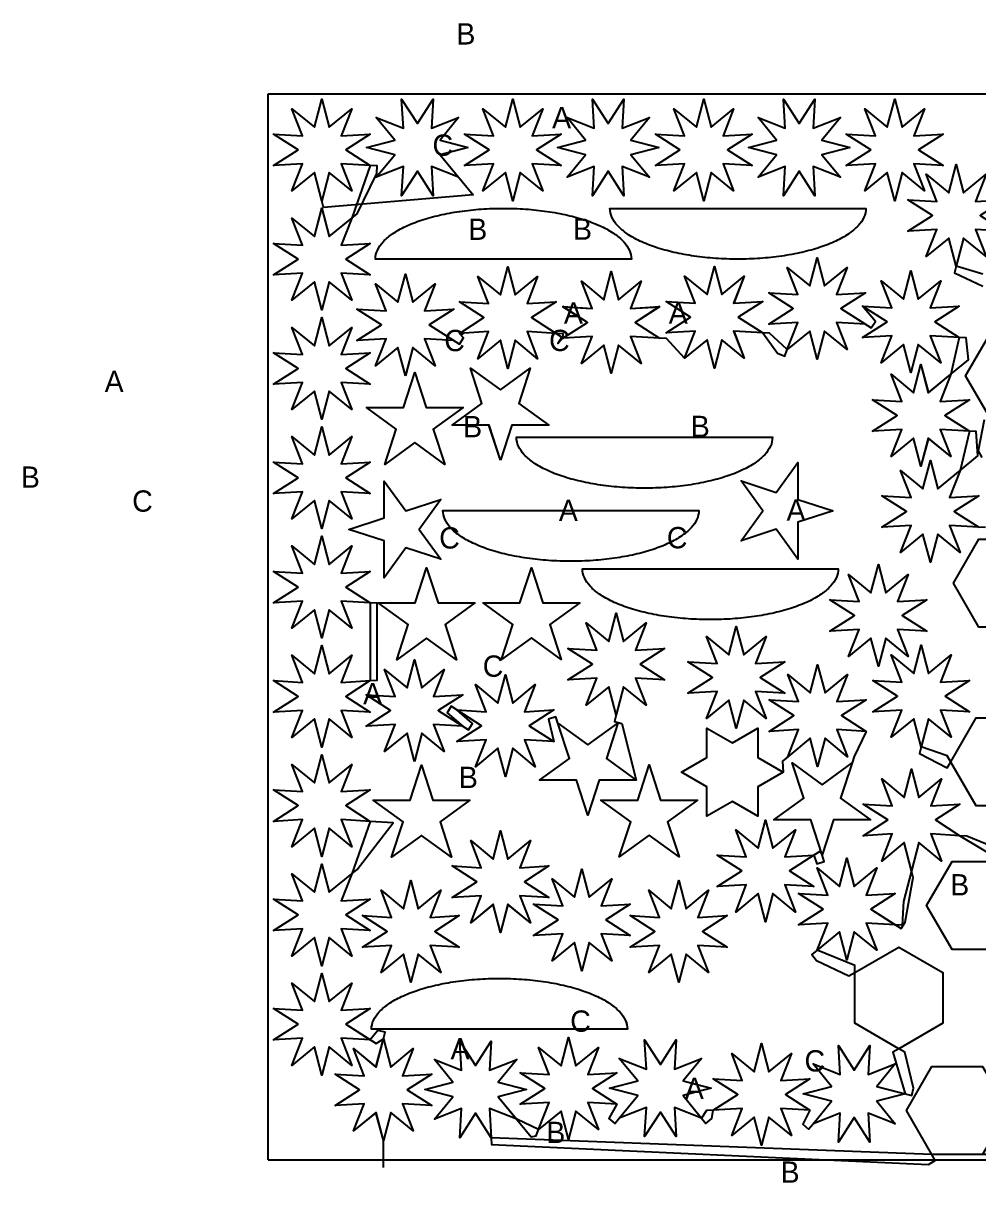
# Model space of a CAD drawing. Extents: x -471 to 3398, y -44 to 2186.
# Drawn here: x -471 to 1366, y -44 to 2186 of the extents above; entities that cross this region are included whole.
import ezdxf

# ---------------------------------------------------------------- set-up
doc = ezdxf.new("R2010")
doc.units = 0
doc.header["$LTSCALE"] = 41
doc.styles.get("Standard").update_dxf_attribs({"font": 'txt', "height": 1})

msp = doc.modelspace()

# ---------------------------------------------------------------- linework, layer by layer
at = {"layer": 'BORDER_D0_T132.1_RK1_A0_W0_EM1'}
for points in [[(384.21, 1947.04), (330.03, 1932.89), (393.52, 1855.5), (106.3, 1831.72), (102.96, 1844.52), (88.8, 1898.7), (45.51, 1863.19), (65.9, 1915.34), (10, 1912.06), (57.16, 1942.26), (10, 1972.46), (65.9, 1969.18), (45.51, 2021.33), (88.8, 1985.82), (102.96, 2040), (117.11, 1985.82), (160.41, 2021.33), (140.01, 1969.18), (195.91, 1972.46), (148.76, 1942.26), (195.91, 1912.06), (160.41, 1811.15), (140.01, 1759), (195.91, 1762.28), (148.76, 1732.08), (195.91, 1701.88)], [(365.55, 1889.59), (313.39, 1909.99), (316.68, 1854.09), (286.48, 1901.24), (256.27, 1854.09), (259.55, 1909.99), (207.4, 1889.59), (242.92, 1932.89), (188.74, 1947.04), (242.92, 1961.2), (207.4, 2004.49), (259.55, 1984.1), (256.27, 2040), (286.48, 1992.84), (316.68, 2040), (313.39, 1984.1), (365.55, 2004.49), (330.03, 1961.2), (384.21, 1947.04)], [(732.51, 1889.59), (680.36, 1909.99), (683.64, 1854.09), (653.44, 1901.24), (623.23, 1854.09), (626.52, 1909.99), (574.36, 1889.59), (609.88, 1932.89), (555.7, 1947.04), (609.88, 1961.2), (574.36, 2004.49), (626.52, 1984.1), (623.23, 2040), (653.44, 1992.84), (683.64, 2040), (680.36, 1984.1), (732.51, 2004.49), (696.99, 1961.2), (751.18, 1947.04)], [(1099.47, 1889.59), (1047.31, 1909.99), (1050.6, 1854.09), (1020.39, 1901.24), (990.19, 1854.09), (993.47, 1909.99), (941.32, 1889.59), (976.84, 1932.89), (922.65, 1947.04), (976.84, 1961.2), (941.32, 2004.49), (993.47, 1984.1), (990.19, 2040), (1020.39, 1992.84), (1050.6, 2040), (1047.31, 1984.1), (1099.47, 2004.49), (1063.95, 1961.2), (1118.13, 1947.04)], [(1261.35, 1863.19), (1218.05, 1898.7), (1203.9, 1844.52), (1189.75, 1898.7), (1146.45, 1863.19), (1166.85, 1915.34), (1110.94, 1912.06), (1158.1, 1942.26), (1110.94, 1972.46), (1166.85, 1969.18), (1146.45, 2021.33), (1189.75, 1985.82), (1203.9, 2040), (1218.05, 1985.82), (1261.35, 2021.33), (1240.95, 1969.18), (1296.86, 1972.46), (1249.7, 1942.26), (1296.86, 1912.06)], [(751.18, 1947.04), (696.99, 1932.89), (732.51, 1889.59)], [(1118.13, 1947.04), (1063.95, 1932.89), (1099.47, 1889.59)], [(195.91, 1701.88), (140.01, 1705.16), (160.41, 1653.01), (117.11, 1688.52), (102.96, 1634.34), (88.8, 1688.52), (45.51, 1653.01), (65.9, 1705.16), (10, 1701.88), (57.16, 1732.08), (10, 1762.28), (65.9, 1759), (45.51, 1811.15), (88.8, 1775.64), (102.96, 1829.82), (117.11, 1775.64), (170.63, 1819.54), (208.26, 1896.61), (209.12, 1911.28), (195.91, 1912.06), (140.01, 1915.34), (160.41, 1863.19), (117.11, 1898.7), (102.96, 1844.52)], [(1373.35, 1703.26), (1322.09, 1718.52), (1307.93, 1772.7), (1264.64, 1737.19), (1285.03, 1789.34), (1229.13, 1786.06), (1276.29, 1816.26), (1229.13, 1846.46), (1285.03, 1843.18), (1264.64, 1895.33), (1307.93, 1859.82), (1322.09, 1914), (1336.24, 1859.82), (1379.54, 1895.33), (1359.14, 1843.18), (1415.04, 1846.46)], [(1296.86, 1912.06), (1240.95, 1915.34), (1261.35, 1863.19)], [(1415.04, 1786.06), (1359.14, 1789.34), (1379.54, 1737.19), (1336.24, 1772.7), (1322.09, 1718.52), (1318.74, 1705.72), (1373.35, 1680.34)], [(263.37, 1508.03), (249.21, 1562.21), (205.92, 1526.7), (226.31, 1578.85), (170.41, 1575.57), (217.57, 1605.77), (170.41, 1635.97), (226.31, 1632.69), (205.92, 1684.84), (249.21, 1649.33), (263.37, 1703.51), (277.52, 1649.33), (320.82, 1684.84), (300.42, 1632.69), (356.32, 1635.97), (309.17, 1605.77), (367.46, 1568.43), (375.39, 1580.81), (367.29, 1589.44), (414.45, 1619.64), (367.29, 1649.84), (423.19, 1646.56), (402.79, 1698.71), (446.09, 1663.2), (460.24, 1717.38), (474.4, 1663.2), (517.69, 1698.71), (497.3, 1646.56), (553.2, 1649.84), (506.04, 1619.64), (564.34, 1582.3), (556.41, 1569.92), (566.27, 1580.32), (613.43, 1610.53), (566.27, 1640.73), (622.17, 1637.45), (601.78, 1689.6), (645.07, 1654.08), (659.23, 1708.27), (673.38, 1654.08), (716.68, 1689.6), (696.28, 1637.45), (752.18, 1640.73), (705.03, 1610.53), (752.18, 1580.32)], [(799.93, 1541.45), (820.33, 1593.6), (764.42, 1590.32), (811.58, 1620.52), (764.42, 1650.72), (820.33, 1647.44), (799.93, 1699.59), (843.22, 1664.08), (857.38, 1718.26), (871.53, 1664.08), (914.83, 1699.59), (894.43, 1647.44), (950.33, 1650.72), (903.18, 1620.52), (950.33, 1590.32), (978.9, 1551.17), (992.59, 1545.81), (997.41, 1558.14), (1017.81, 1610.29), (961.91, 1607.01), (1009.06, 1637.21), (961.91, 1667.41), (1017.81, 1664.13), (997.41, 1716.28), (1040.71, 1680.77), (1054.86, 1734.95), (1069.02, 1680.77), (1112.31, 1716.28), (1091.92, 1664.13), (1147.82, 1667.41), (1100.66, 1637.21), (1158.96, 1599.87), (1166.89, 1612.25), (1142.22, 1641.78), (1198.13, 1638.5), (1177.73, 1690.65), (1221.03, 1655.14), (1235.18, 1709.32), (1249.33, 1655.14), (1292.63, 1690.65), (1272.23, 1638.5), (1328.14, 1641.78), (1280.98, 1611.58), (1328.14, 1581.37), (1311.89, 1510.7), (1291.49, 1458.55), (1347.4, 1461.83), (1300.24, 1431.63), (1347.4, 1401.43), (1329.91, 1325.97), (1309.52, 1273.82), (1365.42, 1277.1), (1318.26, 1246.9), (1365.42, 1216.69)], [(1378.63, 1215.92), (1365.42, 1216.69), (1309.52, 1219.98), (1329.91, 1167.82), (1286.61, 1203.34), (1272.46, 1149.16), (1258.31, 1203.34), (1215.01, 1167.82), (1235.41, 1219.98), (1179.51, 1216.69), (1226.66, 1246.9), (1179.51, 1277.1), (1235.41, 1273.82), (1215.01, 1325.97), (1258.31, 1290.46), (1272.46, 1344.64), (1286.61, 1290.46), (1329.91, 1325.97), (1364.01, 1353.94), (1360.6, 1400.65), (1347.4, 1401.43), (1291.49, 1404.71), (1311.89, 1352.56), (1268.59, 1388.07), (1254.44, 1333.89), (1240.29, 1388.07), (1196.99, 1352.56), (1217.39, 1404.71), (1161.49, 1401.43), (1208.64, 1431.63), (1161.49, 1461.83), (1217.39, 1458.55), (1196.99, 1510.7), (1240.29, 1475.19), (1254.44, 1529.37), (1268.59, 1475.19), (1311.89, 1510.7), (1345.99, 1538.67), (1341.34, 1580.6), (1328.14, 1581.37), (1272.23, 1584.66), (1292.63, 1532.5), (1249.33, 1568.02), (1235.18, 1513.84), (1221.03, 1568.02), (1177.73, 1532.5), (1198.13, 1584.66), (1142.22, 1581.37), (1189.38, 1611.58), (1142.22, 1641.78)], [(195.91, 1491.7), (140.01, 1494.98), (160.41, 1442.83), (117.11, 1478.34), (102.96, 1424.16), (88.8, 1478.34), (45.51, 1442.83), (65.9, 1494.98), (10, 1491.7), (57.16, 1521.9), (10, 1552.1), (65.9, 1548.82), (45.51, 1600.97), (88.8, 1565.46), (102.96, 1619.64), (117.11, 1565.46), (160.41, 1600.97)], [(1147.82, 1607.01), (1091.92, 1610.29), (1112.31, 1558.14), (1069.02, 1593.65), (1054.86, 1539.47), (1040.71, 1593.65), (997.41, 1558.14), (963.54, 1589.54), (950.33, 1590.32), (894.43, 1593.6), (914.83, 1541.45), (871.53, 1576.96), (857.38, 1522.78), (843.22, 1576.96), (799.93, 1541.45), (765.39, 1579.55), (752.18, 1580.32), (696.28, 1583.61), (716.68, 1531.45), (673.38, 1566.97), (659.23, 1512.79), (645.07, 1566.97), (601.78, 1531.45), (622.17, 1583.61), (566.27, 1580.32), (566.41, 1588.66), (553.2, 1589.44), (497.3, 1592.72), (517.69, 1540.57), (474.4, 1576.08), (460.24, 1521.9), (446.09, 1576.08), (402.79, 1540.57), (423.19, 1592.72), (367.29, 1589.44)], [(160.41, 1600.97), (140.01, 1548.82), (195.91, 1552.1), (148.76, 1521.9), (195.91, 1491.7)], [(1389.07, 1423.15), (1340.2, 1507.79), (1389.07, 1592.44)], [(356.32, 1575.57), (300.42, 1578.85), (320.82, 1526.7), (277.52, 1562.21), (263.37, 1508.03)], [(446.11, 1345.53), (424.17, 1413.06), (353.15, 1413.06), (410.6, 1454.8), (388.66, 1522.34), (446.11, 1480.6), (503.56, 1522.34), (481.61, 1454.8), (539.07, 1413.06)], [(195.91, 1281.52), (140.01, 1284.8), (160.41, 1232.65), (117.11, 1268.16), (102.96, 1213.98), (88.8, 1268.16), (45.51, 1232.65), (65.9, 1284.8), (10, 1281.52), (57.16, 1311.72), (10, 1341.92), (65.9, 1338.64), (45.51, 1390.79), (88.8, 1355.28), (102.96, 1409.46), (117.11, 1355.28), (160.41, 1390.79)], [(539.07, 1413.06), (468.05, 1413.06), (446.11, 1345.53)], [(1375.84, 1423.15), (1364.1, 1363.42), (1371.45, 1350.69)], [(160.41, 1390.79), (140.01, 1338.64), (195.91, 1341.92), (148.76, 1311.72), (195.91, 1281.52)], [(908.59, 1305.57), (976.13, 1283.63), (1017.87, 1341.08), (1017.87, 1270.06), (1085.4, 1248.12)], [(1085.4, 1248.12), (1017.87, 1226.18), (1017.87, 1155.17), (976.13, 1212.61), (908.59, 1190.67), (950.33, 1248.12), (908.59, 1305.57)], [(195.91, 861.16), (140.01, 864.44), (160.41, 812.29), (117.11, 847.8), (102.96, 793.62), (88.8, 847.8), (45.51, 812.29), (65.9, 864.44), (10, 861.16), (57.16, 891.36), (10, 921.56), (65.9, 918.28), (45.51, 970.43), (88.8, 934.92), (102.96, 989.1), (117.11, 934.92), (160.41, 970.43), (140.01, 918.28), (195.91, 921.56), (209.12, 922.34), (209.12, 1070.56), (195.91, 1071.34), (140.01, 1074.62), (160.41, 1022.47), (117.11, 1057.98), (102.96, 1003.8), (88.8, 1057.98), (45.51, 1022.47), (65.9, 1074.62), (10, 1071.34), (57.16, 1101.54), (10, 1131.74), (65.9, 1128.46), (45.51, 1180.61), (88.8, 1145.1), (102.96, 1199.28), (117.11, 1145.1), (160.41, 1180.61)], [(1365.73, 1024.44), (1316.86, 1109.09), (1365.73, 1193.73)], [(160.41, 1180.61), (140.01, 1128.46), (195.91, 1131.74), (148.76, 1101.54), (195.91, 1071.34), (195.91, 921.56), (148.76, 891.36), (195.91, 861.16)], [(1229.95, 967.84), (1186.65, 1003.36), (1172.5, 949.17), (1158.34, 1003.36), (1115.05, 967.84), (1135.44, 1019.99), (1079.54, 1016.71), (1126.7, 1046.92), (1079.54, 1077.12), (1135.44, 1073.83), (1115.05, 1125.99), (1158.34, 1090.47), (1172.5, 1144.66), (1186.65, 1090.47), (1229.95, 1125.99), (1209.55, 1073.83), (1265.45, 1077.12), (1218.3, 1046.92), (1265.45, 1016.71)], [(668.63, 855.67), (654.48, 909.85), (611.18, 874.33), (631.58, 926.49), (575.67, 923.2), (622.83, 953.41), (575.67, 983.61), (631.58, 980.33), (611.18, 1032.48), (654.48, 996.96), (668.63, 1051.15), (682.78, 996.96), (726.08, 1032.48), (705.68, 980.33), (761.59, 983.61), (714.43, 953.41), (761.59, 923.2)], [(992.47, 897.44), (936.57, 900.72), (956.97, 848.57), (913.67, 884.09), (899.52, 829.9), (885.37, 884.09), (842.07, 848.57), (862.47, 900.72), (806.56, 897.44), (853.72, 927.64), (806.56, 957.85), (862.47, 954.56), (842.07, 1006.72), (885.37, 971.2), (899.52, 1025.38), (913.67, 971.2), (956.97, 1006.72), (936.57, 954.56), (992.47, 957.85)], [(1265.45, 1016.71), (1209.55, 1019.99), (1229.95, 967.84)], [(1471.52, 681.01), (1360.55, 681.01), (1305.06, 777.11), (1254.84, 794.18), (1240.69, 848.36), (1197.39, 812.85), (1217.79, 865), (1161.89, 861.72), (1209.04, 891.92), (1161.89, 922.12), (1217.79, 918.84), (1197.39, 970.99), (1240.69, 935.48), (1254.84, 989.66), (1268.99, 935.48), (1312.29, 970.99), (1291.9, 918.84), (1347.8, 922.12), (1300.64, 891.92), (1347.8, 861.72)], [(280.73, 766.36), (266.57, 820.54), (223.28, 785.03), (243.67, 837.18), (187.77, 833.9), (234.93, 864.1), (187.77, 894.3), (243.67, 891.02), (223.28, 943.17), (266.57, 907.66), (280.73, 961.84), (294.88, 907.66), (338.18, 943.17), (317.78, 891.02), (373.68, 894.3), (326.53, 864.1), (384.82, 826.76), (392.75, 839.14), (362.64, 865.17), (418.55, 861.88), (398.15, 914.04), (441.45, 878.52), (455.6, 932.7), (469.75, 878.52), (513.05, 914.04), (492.65, 861.88), (548.55, 865.17), (501.4, 834.96), (548.55, 804.76)], [(992.47, 957.85), (945.32, 927.64), (992.47, 897.44)], [(998.42, 775.17), (1018.82, 827.32), (962.92, 824.04), (1010.07, 854.24), (962.92, 884.44), (1018.82, 881.16), (998.42, 933.31), (1041.72, 897.8), (1055.87, 951.98), (1070.03, 897.8), (1113.32, 933.31), (1092.93, 881.16), (1148.83, 884.44), (1101.67, 854.24), (1148.83, 824.04), (1126.02, 775.79), (1121.94, 763.21), (1099.99, 695.67), (1157.44, 653.93), (1086.43, 653.93), (1064.48, 586.4), (1059.9, 593.02), (1048.75, 585.88), (1001.6, 555.68), (1048.75, 525.47)], [(761.59, 923.2), (705.68, 926.49), (726.08, 874.33), (682.78, 909.85), (668.63, 855.67), (665.29, 842.86), (679.51, 839.15), (707.15, 730.39), (636.14, 730.39), (614.19, 662.85), (592.25, 730.39), (521.23, 730.39), (578.68, 772.13), (556.74, 839.66), (552.65, 852.25), (538.67, 847.7), (548.55, 804.76), (492.65, 808.04), (513.05, 755.89), (469.75, 791.41), (455.6, 737.22), (441.45, 791.41), (398.15, 755.89), (418.55, 808.04), (362.64, 804.76), (409.8, 834.96), (362.64, 865.17), (351.5, 872.3), (343.57, 859.92), (373.68, 833.9), (317.78, 837.18), (338.18, 785.03), (294.88, 820.54), (280.73, 766.36)], [(1347.8, 861.72), (1291.9, 865), (1312.29, 812.85), (1268.99, 848.36), (1254.84, 794.18), (1251.5, 781.38), (1305.06, 754.2), (1311.68, 765.66), (1360.55, 850.3), (1458.29, 850.3)], [(556.74, 839.66), (614.19, 797.92), (671.64, 839.66), (649.7, 772.13), (707.15, 730.39)], [(1148.83, 824.04), (1092.93, 827.32), (1113.32, 775.17), (1070.03, 810.68), (1055.87, 756.5), (1041.72, 810.68), (998.42, 775.17), (988.19, 766.78), (989.74, 745.73), (940.87, 717.51), (940.87, 661.08), (892, 689.3), (843.13, 661.08), (843.13, 717.51), (794.26, 745.73), (843.13, 773.94), (843.13, 830.37), (892, 802.16), (940.87, 830.37)], [(940.87, 830.37), (940.87, 773.94), (989.74, 745.73)], [(195.91, 440.8), (140.01, 444.08), (160.41, 391.93), (117.11, 427.44), (102.96, 373.26), (88.8, 427.44), (45.51, 391.93), (65.9, 444.08), (10, 440.8), (57.16, 471), (10, 501.2), (65.9, 497.92), (45.51, 550.07), (88.8, 514.56), (102.96, 568.74), (117.11, 514.56), (160.41, 550.07), (170.63, 558.46), (239.94, 648.39), (195.91, 650.98), (140.01, 654.26), (160.41, 602.11), (117.11, 637.62), (102.96, 583.44), (88.8, 637.62), (45.51, 602.11), (65.9, 654.26), (10, 650.98), (57.16, 681.18), (10, 711.38), (65.9, 708.1), (45.51, 760.25), (88.8, 724.74), (102.96, 778.92), (117.11, 724.74), (160.41, 760.25)], [(160.41, 760.25), (140.01, 708.1), (195.91, 711.38), (148.76, 681.18), (195.91, 650.98), (160.41, 550.07), (140.01, 497.92), (195.91, 501.2), (148.76, 471), (195.91, 440.8)], [(674.6, 582.61), (696.54, 650.15), (639.09, 691.89), (710.1, 691.89), (732.05, 759.43), (753.99, 691.89), (825.01, 691.89), (767.55, 650.15), (789.5, 582.61)], [(1048.75, 525.47), (992.85, 528.76), (1013.25, 476.6), (969.95, 512.12), (955.8, 457.94), (941.65, 512.12), (898.35, 476.6), (918.74, 528.76), (862.84, 525.47), (910, 555.68), (862.84, 585.88), (918.74, 582.6), (898.35, 634.75), (941.65, 599.23), (955.8, 653.42), (969.95, 599.23), (1013.25, 634.75), (992.85, 582.6), (1048.75, 585.88), (1054.59, 569.27), (1068.57, 573.82), (1064.48, 586.4), (1042.54, 653.93), (971.53, 653.93), (1028.98, 695.67), (1007.03, 763.21), (1064.48, 721.47), (1121.94, 763.21)], [(1926.34, 10), (1275.24, 10), (428.49, 42.57), (398.28, 89.73), (368.08, 42.57), (371.36, 98.47), (319.21, 78.08), (354.73, 121.38), (300.54, 135.53), (354.73, 149.68), (319.21, 192.98), (371.36, 172.58), (368.08, 228.48), (398.28, 181.33), (428.49, 228.48), (425.2, 172.58), (477.36, 192.98), (441.84, 149.68), (496.02, 135.53), (441.84, 121.38), (505.32, 43.98), (514.77, 45.91), (519.59, 58.23), (539.99, 110.39), (484.08, 107.1), (531.24, 137.31), (484.08, 167.51), (539.99, 164.23), (519.59, 216.38), (562.89, 180.87), (577.04, 235.05), (591.19, 180.87), (634.49, 216.38), (614.09, 164.23), (669.99, 167.51), (622.84, 137.31), (669.99, 107.1), (654.72, 79.28), (666.09, 69.95), (674.48, 80.18), (709.99, 123.48), (655.81, 137.63), (709.99, 151.79), (674.48, 195.08), (726.63, 174.68), (723.35, 230.59), (753.55, 183.43), (783.75, 230.59), (780.47, 174.68), (832.62, 195.08), (797.11, 151.79), (851.29, 137.63), (797.11, 123.48), (841.01, 69.95), (852.38, 79.28), (855.17, 95.54), (902.33, 125.75), (855.17, 155.95), (911.07, 152.67), (890.67, 204.82), (933.97, 169.3), (948.12, 223.49), (962.28, 169.3), (1005.57, 204.82), (985.18, 152.67), (1041.08, 155.95), (993.92, 125.75), (1041.08, 95.54), (1027.2, 68.61), (1038.56, 59.29), (1046.95, 69.52), (1082.47, 112.81), (1028.29, 126.97), (1082.47, 141.12), (1046.95, 184.42), (1099.1, 164.02), (1095.82, 219.92), (1126.03, 172.77), (1156.23, 219.92), (1152.94, 164.02), (1205.1, 184.42), (1169.58, 141.12), (1236.57, 123.62), (1240.28, 137.85), (1223.36, 207.2), (1211.9, 213.81), (1127.26, 262.68), (1127.26, 373.65), (1054.71, 403.17), (1075.11, 455.33), (1019.2, 452.04), (1066.36, 482.25), (1019.2, 512.45), (1075.11, 509.17), (1054.71, 561.32), (1098.01, 525.8), (1112.16, 579.99), (1126.31, 525.8), (1169.61, 561.32), (1149.21, 509.17), (1205.12, 512.45), (1157.96, 482.25), (1216.26, 444.91), (1224.19, 457.29), (1239.7, 543.05), (1236.35, 555.85), (1222.2, 610.03), (1178.9, 574.51), (1199.3, 626.67), (1143.4, 623.38), (1190.56, 653.59), (1143.4, 683.79), (1199.3, 680.51), (1178.9, 732.66), (1222.2, 697.15), (1236.35, 751.33), (1250.51, 697.15), (1293.8, 732.66), (1273.41, 680.51), (1329.31, 683.79), (1282.15, 653.59), (1329.31, 623.38), (1411.83, 573.55)], [(1425.06, 588.25), (1342.52, 622.61), (1329.31, 623.38), (1273.41, 626.67), (1293.8, 574.51), (1250.51, 610.03), (1236.35, 555.85), (1221.02, 497.13), (1218.32, 451.27), (1205.12, 452.04), (1149.21, 455.33), (1169.61, 403.17), (1126.31, 438.69), (1112.16, 384.51), (1098.01, 438.69), (1054.71, 403.17), (1044.48, 394.78), (1053.8, 383.42), (1115.8, 353.81), (1127.26, 360.42), (1211.9, 409.29), (1296.55, 360.42), (1296.55, 262.68), (1211.9, 213.81), (1200.44, 207.2), (1223.77, 126.97), (1169.58, 112.81), (1205.1, 69.52), (1152.94, 89.91), (1156.23, 34.01), (1126.03, 81.17), (1095.82, 34.01), (1099.1, 89.91), (1046.95, 69.52)], [(789.5, 582.61), (732.05, 624.35), (674.6, 582.61)], [(1419.38, 404.26), (1314.09, 404.26), (1265.22, 488.9), (1314.09, 573.55), (1425.06, 573.55)], [(367.03, 409.23), (311.13, 412.52), (331.52, 360.36), (288.23, 395.88), (274.07, 341.7), (259.92, 395.88), (216.62, 360.36), (237.02, 412.52), (181.12, 409.23), (228.27, 439.43), (181.12, 469.64), (237.02, 466.36), (216.62, 518.51), (259.92, 482.99), (274.07, 537.17), (288.23, 482.99), (331.52, 518.51), (311.13, 466.36), (367.03, 469.64)], [(881.71, 409.23), (825.81, 412.52), (846.21, 360.36), (802.91, 395.88), (788.76, 341.7), (774.6, 395.88), (731.3, 360.36), (751.7, 412.52), (695.8, 409.23), (742.96, 439.43), (695.8, 469.64), (751.7, 466.36), (731.3, 518.51), (774.6, 482.99), (788.76, 537.17), (802.91, 482.99), (846.21, 518.51), (825.81, 466.36), (881.71, 469.64)], [(367.03, 469.64), (319.87, 439.43), (367.03, 409.23)], [(881.71, 469.64), (834.55, 439.43), (881.71, 409.23)], [(221.13, -14.7), (221.13, 37.06), (206.97, 91.24), (163.68, 55.72), (184.07, 107.88), (128.17, 104.59), (175.33, 134.79), (128.17, 165), (184.07, 161.71), (163.68, 213.87), (206.97, 178.35), (221.13, 232.54), (224.47, 245.34), (210.25, 249.05), (195.91, 230.62), (140.01, 233.9), (160.41, 181.75), (117.11, 217.26), (102.96, 163.08), (88.8, 217.26), (45.51, 181.75), (65.9, 233.9), (10, 230.62), (57.16, 260.82), (10, 291.02), (65.9, 287.74), (45.51, 339.89), (88.8, 304.38), (102.96, 358.56), (117.11, 304.38), (160.41, 339.89)], [(160.41, 339.89), (140.01, 287.74), (195.91, 291.02), (148.76, 260.82), (207.05, 223.48), (221.13, 232.54), (235.28, 178.35), (278.58, 213.87), (258.18, 161.71), (314.08, 165), (266.92, 134.79), (314.08, 104.59), (258.18, 107.88), (278.58, 55.72), (235.28, 91.24), (221.13, 37.06)], [(669.99, 107.1), (614.09, 110.39), (634.49, 58.23), (591.19, 93.75), (577.04, 39.57), (562.89, 93.75), (519.59, 58.23), (477.36, 78.08), (425.2, 98.47), (428.49, 42.57), (429.26, 29.36), (1269.13, -8.81), (1281.86, -1.46), (1275.24, 10), (1226.37, 94.64), (1275.24, 179.29), (1372.98, 179.29), (1421.85, 94.64), (1372.98, 10)], [(1041.08, 95.54), (985.18, 98.83), (1005.57, 46.67), (962.28, 82.19), (948.12, 28.01), (933.97, 82.19), (890.67, 46.67), (911.07, 98.83), (855.17, 95.54), (841.96, 94.77), (832.62, 80.18), (780.47, 100.58), (783.75, 44.68), (753.55, 91.83), (723.35, 44.68), (726.63, 100.58), (674.48, 80.18)]]:
    msp.add_lwpolyline(points, dxfattribs=at)
for points in [[(562.93, 1912.06), (507.03, 1915.34), (527.42, 1863.19), (484.13, 1898.7), (469.97, 1844.52), (455.82, 1898.7), (412.52, 1863.19), (432.92, 1915.34), (377.02, 1912.06), (424.17, 1942.26), (377.02, 1972.46), (432.92, 1969.18), (412.52, 2021.33), (455.82, 1985.82), (469.97, 2040), (484.13, 1985.82), (527.42, 2021.33), (507.03, 1969.18), (562.93, 1972.46), (515.77, 1942.26), (562.93, 1912.06)], [(929.85, 1912.06), (873.95, 1915.34), (894.34, 1863.19), (851.05, 1898.7), (836.89, 1844.52), (822.74, 1898.7), (779.44, 1863.19), (799.84, 1915.34), (743.94, 1912.06), (791.09, 1942.26), (743.94, 1972.46), (799.84, 1969.18), (779.44, 2021.33), (822.74, 1985.82), (836.89, 2040), (851.05, 1985.82), (894.34, 2021.33), (873.95, 1969.18), (929.85, 1972.46), (882.69, 1942.26), (929.85, 1912.06)], [(339.01, 1337.53), (281.56, 1379.27), (224.11, 1337.53), (246.05, 1405.06), (188.6, 1446.8), (259.61, 1446.8), (281.56, 1514.34), (303.5, 1446.8), (374.51, 1446.8), (317.06, 1405.06), (339.01, 1337.53)], [(331.71, 1155.01), (264.18, 1176.95), (222.44, 1119.51), (222.44, 1190.52), (154.9, 1212.46), (222.44, 1234.41), (222.44, 1305.42), (264.18, 1247.97), (331.71, 1269.91), (289.97, 1212.46), (331.71, 1155.01)], [(361.7, 961.77), (304.25, 1003.51), (246.8, 961.77), (268.74, 1029.31), (211.29, 1071.05), (282.3, 1071.05), (304.25, 1138.58), (326.19, 1071.05), (397.2, 1071.05), (339.76, 1029.31), (361.7, 961.77)], [(563.15, 961.97), (505.7, 1003.71), (448.24, 961.97), (470.19, 1029.51), (412.74, 1071.25), (483.75, 1071.25), (505.7, 1138.78), (527.64, 1071.25), (598.65, 1071.25), (541.2, 1029.51), (563.15, 961.97)], [(351.93, 582.23), (294.48, 623.97), (237.03, 582.23), (258.98, 649.77), (201.53, 691.51), (272.54, 691.51), (294.48, 759.05), (316.43, 691.51), (387.44, 691.51), (329.99, 649.77), (351.93, 582.23)], [(539.42, 504.75), (483.52, 508.04), (503.92, 455.88), (460.62, 491.4), (446.47, 437.21), (432.32, 491.4), (389.02, 455.88), (409.42, 508.04), (353.51, 504.75), (400.67, 534.96), (353.51, 565.16), (409.42, 561.88), (389.02, 614.03), (432.32, 578.51), (446.47, 632.7), (460.62, 578.51), (503.92, 614.03), (483.52, 561.88), (539.42, 565.16), (492.27, 534.96), (539.42, 504.75)], [(695.77, 431.3), (639.87, 434.59), (660.26, 382.43), (616.97, 417.95), (602.81, 363.77), (588.66, 417.95), (545.36, 382.43), (565.76, 434.59), (509.86, 431.3), (557.02, 461.51), (509.86, 491.71), (565.76, 488.43), (545.36, 540.58), (588.66, 505.07), (602.81, 559.25), (616.97, 505.07), (660.26, 540.58), (639.87, 488.43), (695.77, 491.71), (648.61, 461.51), (695.77, 431.3)]]:
    msp.add_lwpolyline(points, close=True, dxfattribs=at)
for points in [[(697.84, 1732.08), (205.96, 1732.08, -0.106579), (209.7, 1749.05, -0.081333), (220.79, 1765.51, -0.056346), (238.91, 1780.95, -0.039878), (263.5, 1794.91, -0.02994), (293.81, 1806.95, -0.023968), (328.93, 1816.72, -0.020393), (367.79, 1823.93, -0.01836), (409.19, 1828.33, -0.017435), (451.9, 1829.82, -0.017435), (494.61, 1828.33, -0.01836), (536.02, 1823.93, -0.020393), (574.87, 1816.72, -0.023968), (609.99, 1806.95, -0.02994), (640.3, 1794.91, -0.039878), (664.89, 1780.95, -0.056346), (683.01, 1765.51, -0.081333), (694.1, 1749.05, -0.106579), (697.84, 1732.08)], [(714.19, 1766.99, -0.039878), (689.6, 1780.95, -0.056346), (671.49, 1796.39, -0.081333), (660.39, 1812.85, -0.106579), (656.65, 1829.82), (1148.53, 1829.82, -0.106579), (1144.8, 1812.85, -0.081333), (1133.7, 1796.39, -0.056347), (1115.58, 1780.95, -0.039878), (1090.99, 1766.99, -0.02994), (1060.68, 1754.95, -0.023968), (1025.56, 1745.18, -0.020393), (986.71, 1737.97, -0.01836), (945.3, 1733.56, -0.017435), (902.59, 1732.08, -0.017435), (859.89, 1733.56, -0.01836), (818.48, 1737.97, -0.020393), (779.62, 1745.18, -0.023968), (744.51, 1754.95, -0.02994), (714.19, 1766.99)], [(968.97, 1389.49, -0.106579), (965.23, 1372.52, -0.081333), (954.14, 1356.06, -0.056346), (936.02, 1340.62, -0.039878), (911.43, 1326.66, -0.02994), (881.11, 1314.61, -0.023968), (846, 1304.84, -0.020393), (807.14, 1297.64, -0.01836), (765.73, 1293.23, -0.017435), (723.03, 1291.75, -0.017435), (680.32, 1293.23, -0.01836), (638.91, 1297.64, -0.020393), (600.06, 1304.84, -0.023968), (564.94, 1314.61, -0.02994), (534.63, 1326.66, -0.039878), (510.04, 1340.62, -0.056346), (491.92, 1356.06, -0.081333), (480.82, 1372.52, -0.106579), (477.09, 1389.49), (968.97, 1389.49)], [(827.46, 1248.87, -0.106579), (823.72, 1231.9, -0.081332), (812.62, 1215.44, -0.056347), (794.51, 1200, -0.039878), (769.92, 1186.04, -0.029939), (739.6, 1174, -0.023968), (704.49, 1164.22, -0.020393), (665.63, 1157.02, -0.01836), (624.22, 1152.61, -0.017435), (581.52, 1151.13, -0.017435), (538.81, 1152.61, -0.01836), (497.4, 1157.02, -0.020393), (458.55, 1164.22, -0.023968), (423.43, 1174, -0.029939), (393.11, 1186.04, -0.039878), (368.53, 1200, -0.056347), (350.41, 1215.44, -0.081333), (339.31, 1231.9, -0.106579), (335.58, 1248.87), (827.46, 1248.87)], [(603.69, 1136.63), (1095.57, 1136.63, -0.106579), (1091.83, 1119.66, -0.081333), (1080.74, 1103.2, -0.056346), (1062.62, 1087.76, -0.039878), (1038.03, 1073.8, -0.02994), (1007.72, 1061.76, -0.023968), (972.6, 1051.98, -0.020393), (933.74, 1044.78, -0.01836), (892.34, 1040.38, -0.017435), (849.63, 1038.89, -0.017435), (806.92, 1040.38, -0.01836), (765.51, 1044.78, -0.020393), (726.66, 1051.98, -0.023968), (691.54, 1061.76, -0.02994), (661.23, 1073.8, -0.039878), (636.64, 1087.76, -0.056347), (618.52, 1103.2, -0.081333), (607.42, 1119.66, -0.106579), (603.69, 1136.63)], [(567.29, 335.77, -0.023968), (602.41, 326, -0.02994), (632.72, 313.96, -0.039878), (657.31, 300, -0.056347), (675.43, 284.56, -0.081333), (686.53, 268.1, -0.106579), (690.26, 251.13), (198.38, 251.13, -0.106579), (202.12, 268.1, -0.081333), (213.21, 284.56, -0.056346), (231.33, 300, -0.039878), (255.92, 313.96, -0.02994), (286.23, 326, -0.023968), (321.35, 335.77, -0.020393), (360.2, 342.98, -0.01836), (401.61, 347.39, -0.017435), (444.32, 348.87, -0.017435), (487.03, 347.39, -0.01836), (528.44, 342.98, -0.020393), (567.29, 335.77)]]:
    msp.add_lwpolyline(points, format="xyb", close=True, dxfattribs=at)
at = {"layer": 'BORDER_D0_T132_RK1_A0_W0_EM1_RI1_ID0001'}
for points in [[(102.97, 1844.52), (88.81, 1898.69), (45.52, 1863.19), (65.91, 1915.33), (10.01, 1912.05), (57.17, 1942.26), (10.01, 1972.45), (65.91, 1969.18), (45.52, 2021.32), (88.81, 1985.81), (102.97, 2040), (117.12, 1985.81), (160.42, 2021.32), (140.02, 1969.18), (195.92, 1972.45), (148.77, 1942.26), (195.92, 1912.05), (140.02, 1915.33), (160.42, 1863.19), (117.12, 1898.69), (102.97, 1844.52)], [(384.22, 1947.05), (330.04, 1932.89), (365.55, 1889.6), (313.4, 1909.99), (316.68, 1854.09), (286.48, 1901.25), (256.28, 1854.09), (259.56, 1909.99), (207.41, 1889.6), (242.92, 1932.89), (188.74, 1947.05), (242.92, 1961.2), (207.41, 2004.5), (259.56, 1984.1), (256.28, 2040), (286.48, 1992.85), (316.68, 2040), (313.4, 1984.1), (365.55, 2004.5), (330.04, 1961.2), (384.22, 1947.05)], [(469.98, 1844.52), (455.82, 1898.69), (412.53, 1863.19), (432.92, 1915.33), (377.02, 1912.05), (424.18, 1942.26), (377.02, 1972.45), (432.92, 1969.18), (412.53, 2021.32), (455.82, 1985.81), (469.98, 2040), (484.13, 1985.81), (527.43, 2021.32), (507.03, 1969.18), (562.93, 1972.45), (515.78, 1942.26), (562.93, 1912.05), (507.03, 1915.33), (527.43, 1863.19), (484.13, 1898.69), (469.98, 1844.52)], [(751.18, 1947.05), (697, 1932.89), (732.51, 1889.6), (680.36, 1909.99), (683.64, 1854.09), (653.44, 1901.25), (623.24, 1854.09), (626.52, 1909.99), (574.37, 1889.6), (609.88, 1932.89), (555.7, 1947.05), (609.88, 1961.2), (574.37, 2004.5), (626.52, 1984.1), (623.24, 2040), (653.44, 1992.85), (683.64, 2040), (680.36, 1984.1), (732.51, 2004.5), (697, 1961.2), (751.18, 1947.05)], [(836.9, 1844.52), (822.74, 1898.69), (779.45, 1863.19), (799.84, 1915.33), (743.94, 1912.05), (791.1, 1942.26), (743.94, 1972.45), (799.84, 1969.18), (779.45, 2021.32), (822.74, 1985.81), (836.9, 2040), (851.05, 1985.81), (894.35, 2021.32), (873.95, 1969.18), (929.85, 1972.45), (882.7, 1942.26), (929.85, 1912.05), (873.95, 1915.33), (894.35, 1863.19), (851.05, 1898.69), (836.9, 1844.52)], [(1118.13, 1947.05), (1063.95, 1932.89), (1099.46, 1889.6), (1047.31, 1909.99), (1050.59, 1854.09), (1020.39, 1901.25), (990.19, 1854.09), (993.47, 1909.99), (941.32, 1889.6), (976.83, 1932.89), (922.65, 1947.05), (976.83, 1961.2), (941.32, 2004.5), (993.47, 1984.1), (990.19, 2040), (1020.39, 1992.85), (1050.59, 2040), (1047.31, 1984.1), (1099.46, 2004.5), (1063.95, 1961.2), (1118.13, 1947.05)], [(1203.91, 1844.52), (1189.75, 1898.69), (1146.46, 1863.19), (1166.85, 1915.33), (1110.95, 1912.05), (1158.11, 1942.26), (1110.95, 1972.45), (1166.85, 1969.18), (1146.46, 2021.32), (1189.75, 1985.81), (1203.91, 2040), (1218.06, 1985.81), (1261.36, 2021.32), (1240.96, 1969.18), (1296.86, 1972.45), (1249.71, 1942.26), (1296.86, 1912.05), (1240.96, 1915.33), (1261.36, 1863.19), (1218.06, 1898.69), (1203.91, 1844.52)], [(1322.1, 1718.52), (1307.94, 1772.69), (1264.65, 1737.19), (1285.04, 1789.33), (1229.14, 1786.05), (1276.3, 1816.26), (1229.14, 1846.45), (1285.04, 1843.18), (1264.65, 1895.32), (1307.94, 1859.81), (1322.1, 1914), (1336.25, 1859.81), (1379.55, 1895.32), (1359.15, 1843.18), (1415.05, 1846.45), (1367.9, 1816.26), (1415.05, 1786.05), (1359.15, 1789.33), (1379.55, 1737.19), (1336.25, 1772.69), (1322.1, 1718.52)], [(102.97, 1634.35), (88.81, 1688.52), (45.52, 1653.02), (65.91, 1705.16), (10.01, 1701.88), (57.17, 1732.09), (10.01, 1762.28), (65.91, 1759.01), (45.52, 1811.15), (88.81, 1775.64), (102.97, 1829.83), (117.12, 1775.64), (160.42, 1811.15), (140.02, 1759.01), (195.92, 1762.28), (148.77, 1732.09), (195.92, 1701.88), (140.02, 1705.16), (160.42, 1653.02), (117.12, 1688.52), (102.97, 1634.35)], [(460.25, 1521.91), (446.09, 1576.08), (402.8, 1540.58), (423.19, 1592.72), (367.29, 1589.44), (414.45, 1619.65), (367.29, 1649.84), (423.19, 1646.57), (402.8, 1698.71), (446.09, 1663.2), (460.25, 1717.39), (474.4, 1663.2), (517.7, 1698.71), (497.3, 1646.57), (553.2, 1649.84), (506.05, 1619.65), (553.2, 1589.44), (497.3, 1592.72), (517.7, 1540.58), (474.4, 1576.08), (460.25, 1521.91)], [(857.39, 1522.78), (843.23, 1576.95), (799.94, 1541.45), (820.33, 1593.59), (764.43, 1590.31), (811.59, 1620.52), (764.43, 1650.71), (820.33, 1647.44), (799.94, 1699.58), (843.23, 1664.07), (857.39, 1718.26), (871.54, 1664.07), (914.84, 1699.58), (894.44, 1647.44), (950.34, 1650.71), (903.19, 1620.52), (950.34, 1590.31), (894.44, 1593.59), (914.84, 1541.45), (871.54, 1576.95), (857.39, 1522.78)], [(1054.87, 1539.47), (1040.71, 1593.64), (997.42, 1558.14), (1017.81, 1610.28), (961.91, 1607), (1009.07, 1637.21), (961.91, 1667.4), (1017.81, 1664.13), (997.42, 1716.27), (1040.71, 1680.76), (1054.87, 1734.95), (1069.02, 1680.76), (1112.32, 1716.27), (1091.92, 1664.13), (1147.82, 1667.4), (1100.67, 1637.21), (1147.82, 1607), (1091.92, 1610.28), (1112.32, 1558.14), (1069.02, 1593.64), (1054.87, 1539.47)], [(263.38, 1508.04), (249.22, 1562.21), (205.93, 1526.71), (226.32, 1578.85), (170.42, 1575.57), (217.58, 1605.78), (170.42, 1635.97), (226.32, 1632.7), (205.93, 1684.84), (249.22, 1649.33), (263.38, 1703.52), (277.53, 1649.33), (320.83, 1684.84), (300.43, 1632.7), (356.33, 1635.97), (309.18, 1605.78), (356.33, 1575.57), (300.43, 1578.85), (320.83, 1526.71), (277.53, 1562.21), (263.38, 1508.04)], [(659.24, 1512.79), (645.08, 1566.96), (601.79, 1531.46), (622.18, 1583.6), (566.28, 1580.32), (613.44, 1610.53), (566.28, 1640.72), (622.18, 1637.45), (601.79, 1689.59), (645.08, 1654.08), (659.24, 1708.27), (673.39, 1654.08), (716.69, 1689.59), (696.29, 1637.45), (752.19, 1640.72), (705.04, 1610.53), (752.19, 1580.32), (696.29, 1583.6), (716.69, 1531.46), (673.39, 1566.96), (659.24, 1512.79)], [(1235.19, 1513.84), (1221.03, 1568.01), (1177.74, 1532.51), (1198.13, 1584.65), (1142.23, 1581.37), (1189.39, 1611.58), (1142.23, 1641.77), (1198.13, 1638.5), (1177.74, 1690.64), (1221.03, 1655.13), (1235.19, 1709.32), (1249.34, 1655.13), (1292.64, 1690.64), (1272.24, 1638.5), (1328.14, 1641.77), (1280.99, 1611.58), (1328.14, 1581.37), (1272.24, 1584.65), (1292.64, 1532.51), (1249.34, 1568.01), (1235.19, 1513.84)], [(102.97, 1424.17), (88.81, 1478.34), (45.52, 1442.84), (65.91, 1494.98), (10.01, 1491.7), (57.17, 1521.91), (10.01, 1552.1), (65.91, 1548.83), (45.52, 1600.97), (88.81, 1565.46), (102.97, 1619.65), (117.12, 1565.46), (160.42, 1600.97), (140.02, 1548.83), (195.92, 1552.1), (148.77, 1521.91), (195.92, 1491.7), (140.02, 1494.98), (160.42, 1442.84), (117.12, 1478.34), (102.97, 1424.17)], [(1254.45, 1333.9), (1240.29, 1388.07), (1197, 1352.57), (1217.39, 1404.71), (1161.49, 1401.43), (1208.65, 1431.64), (1161.49, 1461.83), (1217.39, 1458.56), (1197, 1510.7), (1240.29, 1475.19), (1254.45, 1529.38), (1268.6, 1475.19), (1311.9, 1510.7), (1291.5, 1458.56), (1347.4, 1461.83), (1300.25, 1431.64), (1347.4, 1401.43), (1291.5, 1404.71), (1311.9, 1352.57), (1268.6, 1388.07), (1254.45, 1333.9)], [(102.97, 1213.98), (88.81, 1268.15), (45.52, 1232.65), (65.91, 1284.79), (10.01, 1281.51), (57.17, 1311.72), (10.01, 1341.91), (65.91, 1338.64), (45.52, 1390.78), (88.81, 1355.27), (102.97, 1409.46), (117.12, 1355.27), (160.42, 1390.78), (140.02, 1338.64), (195.92, 1341.91), (148.77, 1311.72), (195.92, 1281.51), (140.02, 1284.79), (160.42, 1232.65), (117.12, 1268.15), (102.97, 1213.98)], [(1272.47, 1149.16), (1258.31, 1203.33), (1215.02, 1167.83), (1235.41, 1219.97), (1179.51, 1216.69), (1226.67, 1246.9), (1179.51, 1277.09), (1235.41, 1273.82), (1215.02, 1325.96), (1258.31, 1290.45), (1272.47, 1344.64), (1286.62, 1290.45), (1329.92, 1325.96), (1309.52, 1273.82), (1365.42, 1277.09), (1318.27, 1246.9), (1365.42, 1216.69), (1309.52, 1219.97), (1329.92, 1167.83), (1286.62, 1203.33), (1272.47, 1149.16)], [(102.97, 1003.8), (88.81, 1057.97), (45.52, 1022.47), (65.91, 1074.61), (10.01, 1071.33), (57.17, 1101.54), (10.01, 1131.73), (65.91, 1128.46), (45.52, 1180.6), (88.81, 1145.09), (102.97, 1199.28), (117.12, 1145.09), (160.42, 1180.6), (140.02, 1128.46), (195.92, 1131.73), (148.77, 1101.54), (195.92, 1071.33), (140.02, 1074.61), (160.42, 1022.47), (117.12, 1057.97), (102.97, 1003.8)], [(1172.51, 949.18), (1158.35, 1003.35), (1115.06, 967.85), (1135.45, 1019.99), (1079.55, 1016.71), (1126.71, 1046.92), (1079.55, 1077.11), (1135.45, 1073.84), (1115.06, 1125.98), (1158.35, 1090.47), (1172.51, 1144.66), (1186.66, 1090.47), (1229.96, 1125.98), (1209.56, 1073.84), (1265.46, 1077.11), (1218.31, 1046.92), (1265.46, 1016.71), (1209.56, 1019.99), (1229.96, 967.85), (1186.66, 1003.35), (1172.51, 949.18)], [(668.64, 855.67), (654.48, 909.84), (611.19, 874.34), (631.58, 926.48), (575.68, 923.2), (622.84, 953.41), (575.68, 983.6), (631.58, 980.33), (611.19, 1032.47), (654.48, 996.96), (668.64, 1051.15), (682.79, 996.96), (726.09, 1032.47), (705.69, 980.33), (761.59, 983.6), (714.44, 953.41), (761.59, 923.2), (705.69, 926.48), (726.09, 874.34), (682.79, 909.84), (668.64, 855.67)], [(899.53, 829.91), (885.37, 884.08), (842.08, 848.58), (862.47, 900.72), (806.57, 897.44), (853.73, 927.65), (806.57, 957.84), (862.47, 954.57), (842.08, 1006.71), (885.37, 971.2), (899.53, 1025.39), (913.68, 971.2), (956.98, 1006.71), (936.58, 954.57), (992.48, 957.84), (945.33, 927.65), (992.48, 897.44), (936.58, 900.72), (956.98, 848.58), (913.68, 884.08), (899.53, 829.91)], [(102.97, 793.63), (88.81, 847.8), (45.52, 812.3), (65.91, 864.44), (10.01, 861.16), (57.17, 891.37), (10.01, 921.56), (65.91, 918.29), (45.52, 970.43), (88.81, 934.92), (102.97, 989.11), (117.12, 934.92), (160.42, 970.43), (140.02, 918.29), (195.92, 921.56), (148.77, 891.37), (195.92, 861.16), (140.02, 864.44), (160.42, 812.3), (117.12, 847.8), (102.97, 793.63)], [(1254.85, 794.18), (1240.69, 848.35), (1197.4, 812.85), (1217.79, 864.99), (1161.89, 861.71), (1209.05, 891.92), (1161.89, 922.11), (1217.79, 918.84), (1197.4, 970.98), (1240.69, 935.47), (1254.85, 989.66), (1269, 935.47), (1312.3, 970.98), (1291.9, 918.84), (1347.8, 922.11), (1300.65, 891.92), (1347.8, 861.71), (1291.9, 864.99), (1312.3, 812.85), (1269, 848.35), (1254.85, 794.18)], [(280.74, 766.36), (266.58, 820.53), (223.29, 785.03), (243.68, 837.17), (187.78, 833.89), (234.94, 864.1), (187.78, 894.29), (243.68, 891.02), (223.29, 943.16), (266.58, 907.65), (280.74, 961.84), (294.89, 907.65), (338.19, 943.16), (317.79, 891.02), (373.69, 894.29), (326.54, 864.1), (373.69, 833.89), (317.79, 837.17), (338.19, 785.03), (294.89, 820.53), (280.74, 766.36)], [(1055.88, 756.51), (1041.72, 810.68), (998.43, 775.18), (1018.82, 827.32), (962.92, 824.04), (1010.08, 854.25), (962.92, 884.44), (1018.82, 881.17), (998.43, 933.31), (1041.72, 897.8), (1055.88, 951.99), (1070.03, 897.8), (1113.33, 933.31), (1092.93, 881.17), (1148.83, 884.44), (1101.68, 854.25), (1148.83, 824.04), (1092.93, 827.32), (1113.33, 775.18), (1070.03, 810.68), (1055.88, 756.51)], [(455.61, 737.23), (441.45, 791.4), (398.16, 755.9), (418.55, 808.04), (362.65, 804.76), (409.81, 834.97), (362.65, 865.16), (418.55, 861.89), (398.16, 914.03), (441.45, 878.52), (455.61, 932.71), (469.76, 878.52), (513.06, 914.03), (492.66, 861.89), (548.56, 865.16), (501.41, 834.97), (548.56, 804.76), (492.66, 808.04), (513.06, 755.9), (469.76, 791.4), (455.61, 737.23)], [(102.97, 583.45), (88.81, 637.62), (45.52, 602.12), (65.91, 654.26), (10.01, 650.98), (57.17, 681.19), (10.01, 711.38), (65.91, 708.11), (45.52, 760.25), (88.81, 724.74), (102.97, 778.93), (117.12, 724.74), (160.42, 760.25), (140.02, 708.11), (195.92, 711.38), (148.77, 681.19), (195.92, 650.98), (140.02, 654.26), (160.42, 602.12), (117.12, 637.62), (102.97, 583.45)], [(1236.36, 555.85), (1222.2, 610.02), (1178.91, 574.52), (1199.3, 626.66), (1143.4, 623.38), (1190.56, 653.59), (1143.4, 683.78), (1199.3, 680.51), (1178.91, 732.65), (1222.2, 697.14), (1236.36, 751.33), (1250.51, 697.14), (1293.81, 732.65), (1273.41, 680.51), (1329.31, 683.78), (1282.16, 653.59), (1329.31, 623.38), (1273.41, 626.66), (1293.81, 574.52), (1250.51, 610.02), (1236.36, 555.85)], [(955.81, 457.94), (941.65, 512.11), (898.36, 476.61), (918.75, 528.75), (862.85, 525.47), (910.01, 555.68), (862.85, 585.87), (918.75, 582.6), (898.36, 634.74), (941.65, 599.23), (955.81, 653.42), (969.96, 599.23), (1013.26, 634.74), (992.86, 582.6), (1048.76, 585.87), (1001.61, 555.68), (1048.76, 525.47), (992.86, 528.75), (1013.26, 476.61), (969.96, 512.11), (955.81, 457.94)], [(446.48, 437.22), (432.32, 491.39), (389.03, 455.89), (409.42, 508.03), (353.52, 504.75), (400.68, 534.96), (353.52, 565.15), (409.42, 561.88), (389.03, 614.02), (432.32, 578.51), (446.48, 632.7), (460.63, 578.51), (503.93, 614.02), (483.53, 561.88), (539.43, 565.15), (492.28, 534.96), (539.43, 504.75), (483.53, 508.03), (503.93, 455.89), (460.63, 491.39), (446.48, 437.22)], [(1112.17, 384.51), (1098.01, 438.68), (1054.72, 403.18), (1075.11, 455.32), (1019.21, 452.04), (1066.37, 482.25), (1019.21, 512.44), (1075.11, 509.17), (1054.72, 561.31), (1098.01, 525.8), (1112.17, 579.99), (1126.32, 525.8), (1169.62, 561.31), (1149.22, 509.17), (1205.12, 512.44), (1157.97, 482.25), (1205.12, 452.04), (1149.22, 455.32), (1169.62, 403.18), (1126.32, 438.68), (1112.17, 384.51)], [(102.97, 373.27), (88.81, 427.44), (45.52, 391.94), (65.91, 444.08), (10.01, 440.8), (57.17, 471.01), (10.01, 501.2), (65.91, 497.93), (45.52, 550.07), (88.81, 514.56), (102.97, 568.75), (117.12, 514.56), (160.42, 550.07), (140.02, 497.93), (195.92, 501.2), (148.77, 471.01), (195.92, 440.8), (140.02, 444.08), (160.42, 391.94), (117.12, 427.44), (102.97, 373.27)], [(602.82, 363.77), (588.66, 417.94), (545.37, 382.44), (565.76, 434.58), (509.86, 431.3), (557.02, 461.51), (509.86, 491.7), (565.76, 488.43), (545.37, 540.57), (588.66, 505.06), (602.82, 559.25), (616.97, 505.06), (660.27, 540.57), (639.87, 488.43), (695.77, 491.7), (648.62, 461.51), (695.77, 431.3), (639.87, 434.58), (660.27, 382.44), (616.97, 417.94), (602.82, 363.77)], [(274.08, 341.7), (259.92, 395.87), (216.63, 360.37), (237.02, 412.51), (181.12, 409.23), (228.28, 439.44), (181.12, 469.63), (237.02, 466.36), (216.63, 518.5), (259.92, 482.99), (274.08, 537.18), (288.23, 482.99), (331.53, 518.5), (311.13, 466.36), (367.03, 469.63), (319.88, 439.44), (367.03, 409.23), (311.13, 412.51), (331.53, 360.37), (288.23, 395.87), (274.08, 341.7)], [(788.77, 341.7), (774.61, 395.87), (731.32, 360.37), (751.71, 412.51), (695.81, 409.23), (742.97, 439.44), (695.81, 469.63), (751.71, 466.36), (731.32, 518.5), (774.61, 482.99), (788.77, 537.18), (802.92, 482.99), (846.22, 518.5), (825.82, 466.36), (881.72, 469.63), (834.57, 439.44), (881.72, 409.23), (825.82, 412.51), (846.22, 360.37), (802.92, 395.87), (788.77, 341.7)], [(102.97, 163.08), (88.81, 217.25), (45.52, 181.75), (65.91, 233.89), (10.01, 230.61), (57.17, 260.82), (10.01, 291.01), (65.91, 287.74), (45.52, 339.88), (88.81, 304.37), (102.97, 358.56), (117.12, 304.37), (160.42, 339.88), (140.02, 287.74), (195.92, 291.01), (148.77, 260.82), (195.92, 230.61), (140.02, 233.89), (160.42, 181.75), (117.12, 217.25), (102.97, 163.08)], [(221.14, 37.06), (206.98, 91.23), (163.69, 55.73), (184.08, 107.87), (128.18, 104.59), (175.34, 134.8), (128.18, 164.99), (184.08, 161.72), (163.69, 213.86), (206.98, 178.35), (221.14, 232.54), (235.29, 178.35), (278.59, 213.86), (258.19, 161.72), (314.09, 164.99), (266.94, 134.8), (314.09, 104.59), (258.19, 107.87), (278.59, 55.73), (235.29, 91.23), (221.14, 37.06)], [(496.02, 135.53), (441.84, 121.37), (477.35, 78.08), (425.2, 98.47), (428.48, 42.57), (398.28, 89.73), (368.08, 42.57), (371.36, 98.47), (319.21, 78.08), (354.72, 121.37), (300.54, 135.53), (354.72, 149.68), (319.21, 192.98), (371.36, 172.58), (368.08, 228.48), (398.28, 181.33), (428.48, 228.48), (425.2, 172.58), (477.35, 192.98), (441.84, 149.68), (496.02, 135.53)], [(577.05, 39.57), (562.89, 93.74), (519.6, 58.24), (539.99, 110.38), (484.09, 107.1), (531.25, 137.31), (484.09, 167.5), (539.99, 164.23), (519.6, 216.37), (562.89, 180.86), (577.05, 235.05), (591.2, 180.86), (634.5, 216.37), (614.1, 164.23), (670, 167.5), (622.85, 137.31), (670, 107.1), (614.1, 110.38), (634.5, 58.24), (591.2, 93.74), (577.05, 39.57)], [(851.29, 137.64), (797.11, 123.48), (832.62, 80.19), (780.47, 100.58), (783.75, 44.68), (753.55, 91.84), (723.35, 44.68), (726.63, 100.58), (674.48, 80.19), (709.99, 123.48), (655.81, 137.64), (709.99, 151.79), (674.48, 195.09), (726.63, 174.69), (723.35, 230.59), (753.55, 183.44), (783.75, 230.59), (780.47, 174.69), (832.62, 195.09), (797.11, 151.79), (851.29, 137.64)], [(948.13, 28.01), (933.97, 82.18), (890.68, 46.68), (911.07, 98.82), (855.17, 95.54), (902.33, 125.75), (855.17, 155.94), (911.07, 152.67), (890.68, 204.81), (933.97, 169.3), (948.13, 223.49), (962.28, 169.3), (1005.58, 204.81), (985.18, 152.67), (1041.08, 155.94), (993.93, 125.75), (1041.08, 95.54), (985.18, 98.82), (1005.58, 46.68), (962.28, 82.18), (948.13, 28.01)], [(1223.77, 126.97), (1169.59, 112.81), (1205.1, 69.52), (1152.95, 89.91), (1156.23, 34.01), (1126.03, 81.17), (1095.83, 34.01), (1099.11, 89.91), (1046.96, 69.52), (1082.47, 112.81), (1028.29, 126.97), (1082.47, 141.12), (1046.96, 184.42), (1099.11, 164.02), (1095.83, 219.92), (1126.03, 172.77), (1156.23, 219.92), (1152.95, 164.02), (1205.1, 184.42), (1169.59, 141.12), (1223.77, 126.97)]]:
    msp.add_lwpolyline(points, close=True, dxfattribs=at)
at = {"layer": 'BORDER_D0_T132_RK1_A0_W0_EM1_RI1_ID0007'}
for points in [[(446.11, 1345.53), (424.16, 1413.06), (353.15, 1413.06), (410.6, 1454.8), (388.66, 1522.34), (446.11, 1480.6), (503.56, 1522.34), (481.61, 1454.8), (539.06, 1413.06), (468.05, 1413.06), (446.11, 1345.53)], [(281.55, 1514.34), (303.5, 1446.81), (374.51, 1446.81), (317.06, 1405.07), (339, 1337.53), (281.55, 1379.27), (224.1, 1337.53), (246.05, 1405.07), (188.6, 1446.81), (259.61, 1446.81), (281.55, 1514.34)], [(1085.4, 1248.13), (1017.87, 1226.18), (1017.87, 1155.17), (976.13, 1212.62), (908.59, 1190.68), (950.33, 1248.13), (908.59, 1305.58), (976.13, 1283.63), (1017.87, 1341.08), (1017.87, 1270.07), (1085.4, 1248.13)], [(154.9, 1212.46), (222.43, 1234.41), (222.43, 1305.42), (264.17, 1247.97), (331.71, 1269.91), (289.97, 1212.46), (331.71, 1155.01), (264.17, 1176.96), (222.43, 1119.51), (222.43, 1190.52), (154.9, 1212.46)], [(304.24, 1138.58), (326.19, 1071.05), (397.2, 1071.05), (339.75, 1029.31), (361.69, 961.77), (304.24, 1003.51), (246.79, 961.77), (268.74, 1029.31), (211.29, 1071.05), (282.3, 1071.05), (304.24, 1138.58)], [(505.69, 1138.78), (527.64, 1071.25), (598.65, 1071.25), (541.2, 1029.51), (563.14, 961.97), (505.69, 1003.71), (448.24, 961.97), (470.19, 1029.51), (412.74, 1071.25), (483.75, 1071.25), (505.69, 1138.78)], [(614.2, 662.85), (592.25, 730.38), (521.24, 730.38), (578.69, 772.12), (556.75, 839.66), (614.2, 797.92), (671.65, 839.66), (649.7, 772.12), (707.15, 730.38), (636.14, 730.38), (614.2, 662.85)], [(294.48, 759.05), (316.43, 691.52), (387.44, 691.52), (329.99, 649.78), (351.93, 582.24), (294.48, 623.98), (237.03, 582.24), (258.98, 649.78), (201.53, 691.52), (272.54, 691.52), (294.48, 759.05)], [(732.04, 759.43), (753.99, 691.9), (825, 691.9), (767.55, 650.16), (789.49, 582.62), (732.04, 624.36), (674.59, 582.62), (696.54, 650.16), (639.09, 691.9), (710.1, 691.9), (732.04, 759.43)], [(1064.49, 586.4), (1042.54, 653.93), (971.53, 653.93), (1028.98, 695.67), (1007.04, 763.21), (1064.49, 721.47), (1121.94, 763.21), (1099.99, 695.67), (1157.44, 653.93), (1086.43, 653.93), (1064.49, 586.4)]]:
    msp.add_lwpolyline(points, close=True, dxfattribs=at)
at = {"layer": 'BORDER_D0_T132_RK1_A0_W0_EM1_RI1_ID0011'}
msp.add_lwpolyline([(989.74, 745.72), (940.87, 717.51), (940.87, 661.08), (892, 689.3), (843.13, 661.08), (843.13, 717.51), (794.26, 745.72), (843.13, 773.94), (843.13, 830.37), (892, 802.16), (940.87, 830.37), (940.87, 773.94), (989.74, 745.72)], close=True, dxfattribs=at)
at = {"layer": 'BORDER_D0_T132_RK1_A0_W0_EM1_RI1_ID0020'}
for points in [[(451.9, 1732.08), (205.96, 1732.08, -0.106572), (209.7, 1749.05, -0.081329), (220.79, 1765.51, -0.056348), (238.91, 1780.95, -0.039882), (263.5, 1794.91, -0.029934), (293.81, 1806.95, -0.02397), (328.93, 1816.72, -0.020392), (367.78, 1823.93, -0.01836), (409.19, 1828.33, -0.017437), (451.9, 1829.82, -0.017437), (494.61, 1828.33, -0.01836), (536.02, 1823.93, -0.020392), (574.87, 1816.72, -0.02397), (609.99, 1806.95, -0.029934), (640.3, 1794.91, -0.039882), (664.89, 1780.95, -0.056348), (683.01, 1765.51, -0.081329), (694.1, 1749.05, -0.106572), (697.84, 1732.08), (451.9, 1732.08)], [(902.59, 1829.82), (1148.53, 1829.82, -0.106573), (1144.79, 1812.85, -0.081329), (1133.7, 1796.39, -0.056349), (1115.58, 1780.95, -0.039882), (1090.99, 1766.99, -0.029934), (1060.68, 1754.95, -0.02397), (1025.56, 1745.18, -0.020392), (986.71, 1737.97, -0.01836), (945.3, 1733.57, -0.017437), (902.59, 1732.08, -0.017437), (859.88, 1733.57, -0.01836), (818.47, 1737.97, -0.020392), (779.62, 1745.18, -0.02397), (744.5, 1754.95, -0.029934), (714.19, 1766.99, -0.039882), (689.6, 1780.95, -0.056349), (671.48, 1796.39, -0.081329), (660.39, 1812.85, -0.106573), (656.65, 1829.82), (902.59, 1829.82)], [(723.03, 1389.49), (968.97, 1389.49, -0.106572), (965.23, 1372.52, -0.081329), (954.14, 1356.06, -0.056348), (936.02, 1340.62, -0.039882), (911.43, 1326.66, -0.029934), (881.12, 1314.62, -0.02397), (846, 1304.85, -0.020392), (807.15, 1297.64, -0.01836), (765.74, 1293.24, -0.017437), (723.03, 1291.75, -0.017437), (680.32, 1293.24, -0.01836), (638.91, 1297.64, -0.020392), (600.06, 1304.85, -0.02397), (564.94, 1314.62, -0.029934), (534.63, 1326.66, -0.039883), (510.04, 1340.62, -0.056348), (491.92, 1356.06, -0.081329), (480.83, 1372.52, -0.106572), (477.09, 1389.49), (723.03, 1389.49)], [(581.52, 1248.87), (827.46, 1248.87, -0.106572), (823.72, 1231.9, -0.08133), (812.63, 1215.44, -0.056348), (794.51, 1200, -0.039882), (769.92, 1186.04, -0.029934), (739.61, 1174, -0.02397), (704.49, 1164.23, -0.020392), (665.64, 1157.02, -0.01836), (624.23, 1152.62, -0.017437), (581.52, 1151.13, -0.017437), (538.81, 1152.62, -0.01836), (497.4, 1157.02, -0.020392), (458.55, 1164.23, -0.02397), (423.43, 1174, -0.029934), (393.12, 1186.04, -0.039882), (368.53, 1200, -0.056348), (350.41, 1215.44, -0.08133), (339.32, 1231.9, -0.106572), (335.58, 1248.87), (581.52, 1248.87)], [(849.63, 1136.63), (1095.57, 1136.63, -0.106572), (1091.83, 1119.66, -0.08133), (1080.74, 1103.2, -0.056348), (1062.62, 1087.76, -0.039882), (1038.03, 1073.8, -0.029934), (1007.72, 1061.76, -0.02397), (972.6, 1051.99, -0.020392), (933.75, 1044.78, -0.01836), (892.34, 1040.38, -0.017437), (849.63, 1038.89, -0.017437), (806.92, 1040.38, -0.01836), (765.51, 1044.78, -0.020392), (726.66, 1051.99, -0.02397), (691.54, 1061.76, -0.029934), (661.23, 1073.8, -0.039882), (636.64, 1087.76, -0.056348), (618.52, 1103.2, -0.08133), (607.43, 1119.66, -0.106572), (603.69, 1136.63), (849.63, 1136.63)], [(444.32, 251.13), (198.38, 251.13, -0.106572), (202.12, 268.1, -0.081329), (213.21, 284.56, -0.056349), (231.33, 300, -0.039882), (255.92, 313.96, -0.029934), (286.23, 326, -0.02397), (321.35, 335.77, -0.020392), (360.2, 342.98, -0.01836), (401.61, 347.38, -0.017437), (444.32, 348.87, -0.017437), (487.03, 347.38, -0.01836), (528.44, 342.98, -0.020392), (567.29, 335.77, -0.02397), (602.41, 326, -0.029934), (632.72, 313.96, -0.039882), (657.31, 300, -0.056349), (675.43, 284.56, -0.081329), (686.52, 268.1, -0.106572), (690.26, 251.13), (444.32, 251.13)]]:
    msp.add_lwpolyline(points, format="xyb", close=True, dxfattribs=at)
at = {"layer": 'BORDER_D0_T132_RK1_A0_W0_EM1_RI1_ID0023'}
for points in [[(1535.68, 1507.79), (1486.81, 1423.15), (1389.07, 1423.15), (1340.2, 1507.79), (1389.07, 1592.44), (1486.81, 1592.44), (1535.68, 1507.79)], [(1512.34, 1109.09), (1463.47, 1024.45), (1365.73, 1024.45), (1316.86, 1109.09), (1365.73, 1193.74), (1463.47, 1193.74), (1512.34, 1109.09)], [(1507.16, 765.65), (1458.29, 681.01), (1360.55, 681.01), (1311.68, 765.65), (1360.55, 850.3), (1458.29, 850.3), (1507.16, 765.65)], [(1460.7, 488.9), (1411.83, 404.26), (1314.09, 404.26), (1265.22, 488.9), (1314.09, 573.55), (1411.83, 573.55), (1460.7, 488.9)], [(1211.9, 213.81), (1127.26, 262.68), (1127.26, 360.42), (1211.9, 409.29), (1296.54, 360.42), (1296.54, 262.68), (1211.9, 213.81)], [(1421.85, 94.64), (1372.98, 10), (1275.24, 10), (1226.37, 94.64), (1275.24, 179.29), (1372.98, 179.29), (1421.85, 94.64)]]:
    msp.add_lwpolyline(points, close=True, dxfattribs=at)
at = {"layer": 'FRAME_Z18', "linetype": 'CONTINUOUS'}
for p, q in [((0, 2050), (2800, 2050)), ((0, 0), (0, 2050)), ((0, 0), (2800, 0))]:
    msp.add_line(p, q, dxfattribs=at)

# ---------------------------------------------------------------- texts
at = {"layer": 'TEXT'}
for s, p in [('B', (361.49, 2144.86, 18)), ('A', (545.49, 1983.86, 18)), ('C', (315.49, 1930.86, 18)), ('B', (384.18, 1769.1, 18)), ('B', (585.63, 1769.3, 18)), ('A', (568.18, 1608.1, 18)), ('A', (769.63, 1608.3, 18)), ('C', (338.18, 1555.1, 18)), ('C', (539.63, 1555.3, 18)), ('A', (-314.62, 1476.4, 18)), ('B', (374.42, 1389.57, 18)), ('B', (811.98, 1389.95, 18)), ('B', (-475.62, 1292.4, 18)), ('C', (-261.62, 1246.4, 18)), ('A', (558.42, 1228.57, 18)), ('A', (995.98, 1228.95, 18)), ('C', (328.42, 1175.57, 18)), ('C', (765.98, 1175.95, 18)), ('C', (412.17, 929.01, 18)), ('A', (182.17, 876.01, 18)), ('B', (366.17, 715.01, 18)), ('B', (1310.57, 508.44, 18)), ('C', (580.26, 246.33, 18)), ('A', (350.26, 193.33, 18)), ('C', (1030.55, 169.88, 18)), ('A', (800.55, 116.88, 18)), ('B', (534.26, 32.33, 18)), ('B', (984.55, -44.12, 18))]:
    msp.add_text(s, height=41, dxfattribs=at).set_placement(p)

doc.saveas('drawing.dxf')
